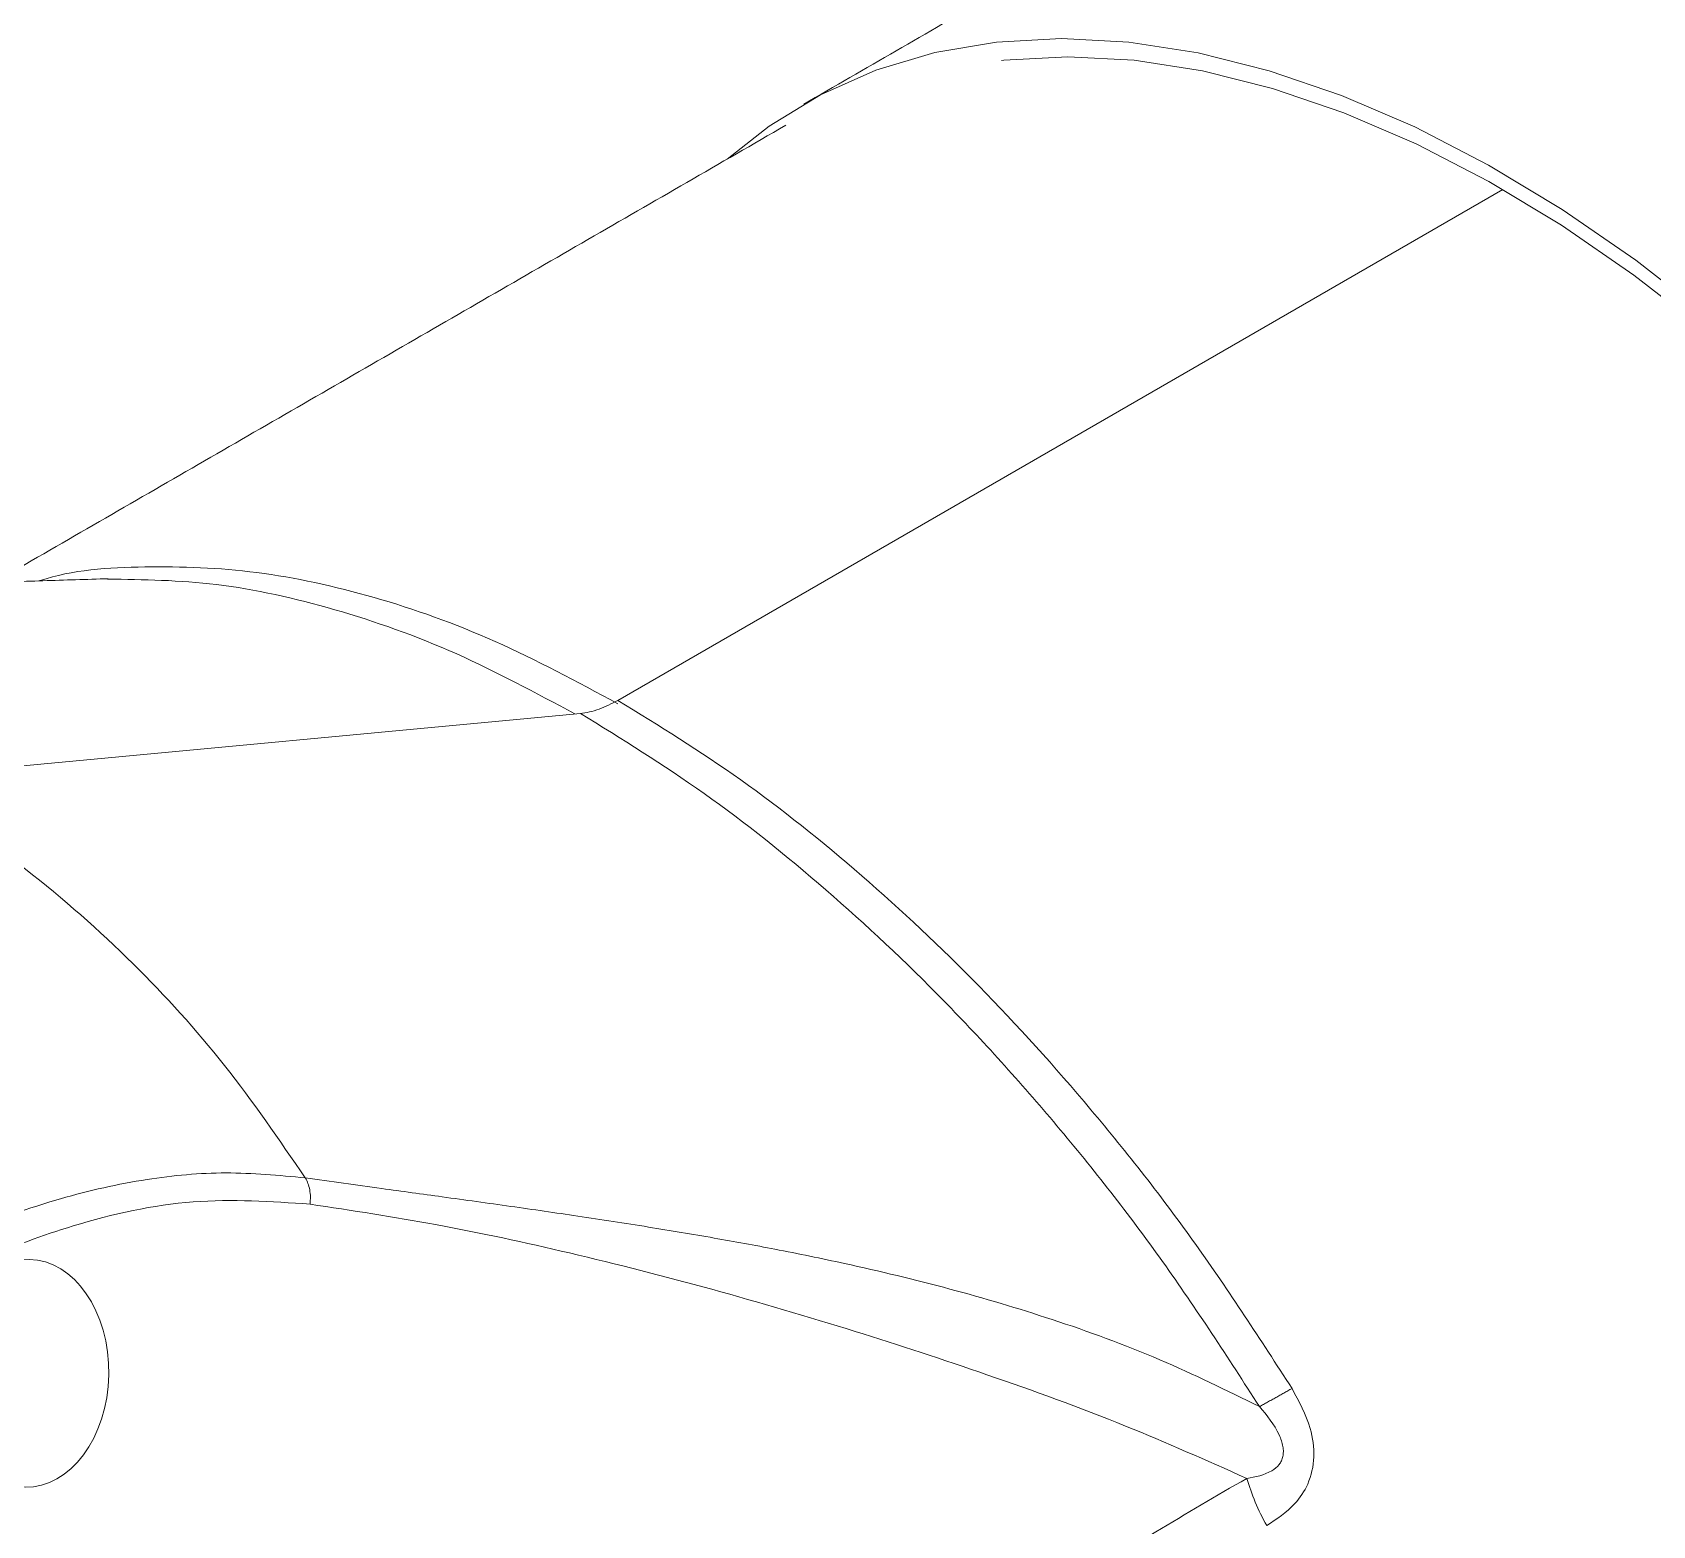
# Model space of a CAD drawing. Extents: x 12.1 to 108.7, y 1 to 80.4.
# Drawn here: x 70.726 to 73.667, y 60.62 to 63.331 of the extents above; entities that cross this region are included whole.
import ezdxf

# ---------------------------------------------------------------- set-up
doc = ezdxf.new("R2010")
doc.units = 0
doc.header["$MEASUREMENT"] = 0
doc.linetypes.add('SLD-Solid', pattern=[0])
doc.layers.add('OBJECT', color=7, linetype='CONTINUOUS')

msp = doc.modelspace()

# ---------------------------------------------------------------- linework, layer by layer
at = {"layer": 'OBJECT', "linetype": 'SLD-Solid', "lineweight": 15}
for p, q in [((71.7888, 62.1179), (73.3955, 63.0455)), ((71.7206, 62.0944), (70.4686, 61.9764))]:
    msp.add_line(p, q, dxfattribs=at)
at = {"layer": 'OBJECT', "linetype": 'SLD-Solid', "lineweight": 15, "flags": 128}
for points in [[(71.9873, 63.1005), (72.0631, 63.1603), (72.1566, 63.2172), (72.257, 63.2618), (72.3638, 63.2938), (72.4763, 63.313), (72.5939, 63.3194), (72.7161, 63.3128), (72.842, 63.2933), (72.971, 63.2611), (73.1023, 63.2162), (73.2353, 63.159), (73.3692, 63.0898), (73.5032, 63.009), (73.6367, 62.9169), (73.7688, 62.8142), (73.8988, 62.7013), (74.026, 62.579), (74.1497, 62.4479), (74.2692, 62.3088), (74.3839, 62.1623), (74.493, 62.0094), (74.596, 61.8508), (74.6924, 61.6875), (74.7815, 61.5204)], [(72.4851, 63.2798), (72.4893, 63.2803), (72.6053, 63.2865), (72.7257, 63.28), (72.8498, 63.2608), (72.977, 63.229), (73.1065, 63.1848), (73.2376, 63.1284), (73.3696, 63.0602), (73.5017, 62.9805), (73.6333, 62.8897), (73.7635, 62.7885), (73.8917, 62.6772), (74.0171, 62.5567), (74.139, 62.4274), (74.2568, 62.2902), (74.3699, 62.1458), (74.4774, 61.9951), (74.579, 61.8388), (74.674, 61.6778), (74.7618, 61.513)]]:
    msp.add_lwpolyline(points, dxfattribs=at)
at = {"layer": 'OBJECT', "linetype": 'SLD-Solid', "lineweight": 15}
msp.add_ellipse((70.7161, 60.8963), major_axis=(0.0037, 0.2069), ratio=0.717295, dxfattribs=at)
for points, degree in [([(73.4695, 63.976), (72.126, 63.2004)], 1), ([(72.0936, 63.162), (70.6565, 62.3323)], 1), ([(70.8635, 62.3388), (69.9152, 62.3091)], 1), ([(72.9535, 60.8358), (72.896, 60.9247), (72.7809, 61.1026), (72.5876, 61.349), (72.3827, 61.5759), (72.1675, 61.7779), (71.9457, 61.9552), (71.7956, 62.048), (71.7206, 62.0944)], 3), ([(71.7888, 62.1179), (71.8633, 62.0719), (72.0123, 61.9798), (72.2324, 61.8038), (72.446, 61.6033), (72.6494, 61.3781), (72.8412, 61.1336), (72.9554, 60.957), (73.0125, 60.8687)], 3), ([(71.2212, 61.251), (71.223, 61.2478), (71.2265, 61.2413), (71.2295, 61.2294), (71.2309, 61.2167), (71.2302, 61.2079), (71.2298, 61.2034)], 3), ([(72.9535, 60.8358), (73.0125, 60.8687)], 1)]:
    msp.add_open_spline(points, degree=degree, dxfattribs=at)
for points, knots in [([(70.7386, 62.3349), (70.739, 62.335), (70.7976, 62.3551), (70.9293, 62.3634), (71.1314, 62.3566), (71.3453, 62.3098), (71.5653, 62.2318), (71.7143, 62.1519), (71.7888, 62.1119)], [0, 0, 0, 0, 0.00142, 0.201136, 0.400852, 0.600568, 0.800284, 1, 1, 1, 1]), ([(71.7106, 62.0934), (71.6389, 62.1319), (71.4921, 62.2106), (71.2739, 62.2874), (71.0603, 62.3353), (70.9275, 62.3372), (70.8622, 62.3382)], [0, 0, 0, 0, 0.243553, 0.498482, 0.753411, 1, 1, 1, 1]), ([(71.7206, 62.0944), (71.7261, 62.0951), (71.7372, 62.0966), (71.7599, 62.1031), (71.7773, 62.112), (71.7888, 62.1179)], [0, 0, 0, 0, 0.254178, 0.508356, 1, 1, 1, 1]), ([(70.4686, 61.9764), (70.4793, 61.9701), (70.5645, 61.9203), (70.7174, 61.8151), (70.9088, 61.6459), (71.0794, 61.4582), (71.1738, 61.3203), (71.2212, 61.251)], [0, 0, 0, 0, 0.03531, 0.279992, 0.527063, 0.762577, 1, 1, 1, 1]), ([(70.4401, 61.0682), (70.4951, 61.0972), (70.6054, 61.1553), (70.771, 61.2153), (70.929, 61.2507), (71.0781, 61.2645), (71.1733, 61.2556), (71.2212, 61.251)], [0, 0, 0, 0, 0.218089, 0.438109, 0.636555, 0.817195, 1, 1, 1, 1]), ([(71.2212, 61.251), (71.2676, 61.2446), (71.3509, 61.233), (71.475, 61.216), (71.5936, 61.1995), (71.7183, 61.1815), (71.8413, 61.1626), (71.9606, 61.1427), (72.0791, 61.121), (72.2218, 61.0917), (72.3896, 61.0516), (72.5808, 60.9948), (72.7694, 60.9263), (72.8934, 60.8653), (72.9535, 60.8358)], [0, 0, 0, 0, 0.078151, 0.140606, 0.211738, 0.281669, 0.355615, 0.424485, 0.488316, 0.561233, 0.671868, 0.7791, 0.893074, 1, 1, 1, 1]), ([(71.2298, 61.2034), (71.1592, 61.2081), (71.0159, 61.2176), (70.8156, 61.1734), (70.6337, 61.1059), (70.527, 61.048), (70.4733, 61.0189)], [0, 0, 0, 0, 0.2762007, 0.5603853, 0.779105, 1, 1, 1, 1]), ([(72.9303, 60.7056), (72.8572, 60.7381), (72.7018, 60.8073), (72.4638, 60.8934), (72.2132, 60.9758), (71.9607, 61.0499), (71.7069, 61.115), (71.4638, 61.1677), (71.3059, 61.1918), (71.2298, 61.2034)], [0, 0, 0, 0, 0.133297, 0.283597, 0.42518, 0.577963, 0.728419, 0.869046, 1, 1, 1, 1]), ([(73.0125, 60.8687), (73.0253, 60.845), (73.0467, 60.8054), (73.0552, 60.7434), (73.0441, 60.6953), (73.0142, 60.6513), (72.9846, 60.6318), (72.9665, 60.6198)], [0, 0, 0, 0, 0.250736, 0.419731, 0.595502, 0.752289, 1, 1, 1, 1]), ([(72.9535, 60.8358), (72.9669, 60.8197), (72.985, 60.7979), (72.9959, 60.7673), (72.9971, 60.7539), (72.9962, 60.7452), (72.9936, 60.7373), (72.9875, 60.7276), (72.9679, 60.7122), (72.9462, 60.7084), (72.9303, 60.7056)], [0, 0, 0, 0, 0.301965, 0.408336, 0.454657, 0.498953, 0.543233, 0.590044, 0.698053, 1, 1, 1, 1]), ([(71.7224, 59.9688), (71.7787, 60.0019), (71.8891, 60.0668), (72.0552, 60.1686), (72.2359, 60.2811), (72.4166, 60.3944), (72.5978, 60.507), (72.7631, 60.6079), (72.8752, 60.6735), (72.9303, 60.7056)], [0, 0, 0, 0, 0.139168, 0.272574, 0.412781, 0.589397, 0.723309, 0.864197, 1, 1, 1, 1]), ([(72.9303, 60.7056), (72.935, 60.6911), (72.9444, 60.6621), (72.9591, 60.6339), (72.9665, 60.6198)], [0, 0, 0, 0, 0.5, 1, 1, 1, 1])]:
    msp.add_open_spline(points, degree=3, knots=knots, dxfattribs=at)

doc.saveas('drawing.dxf')
